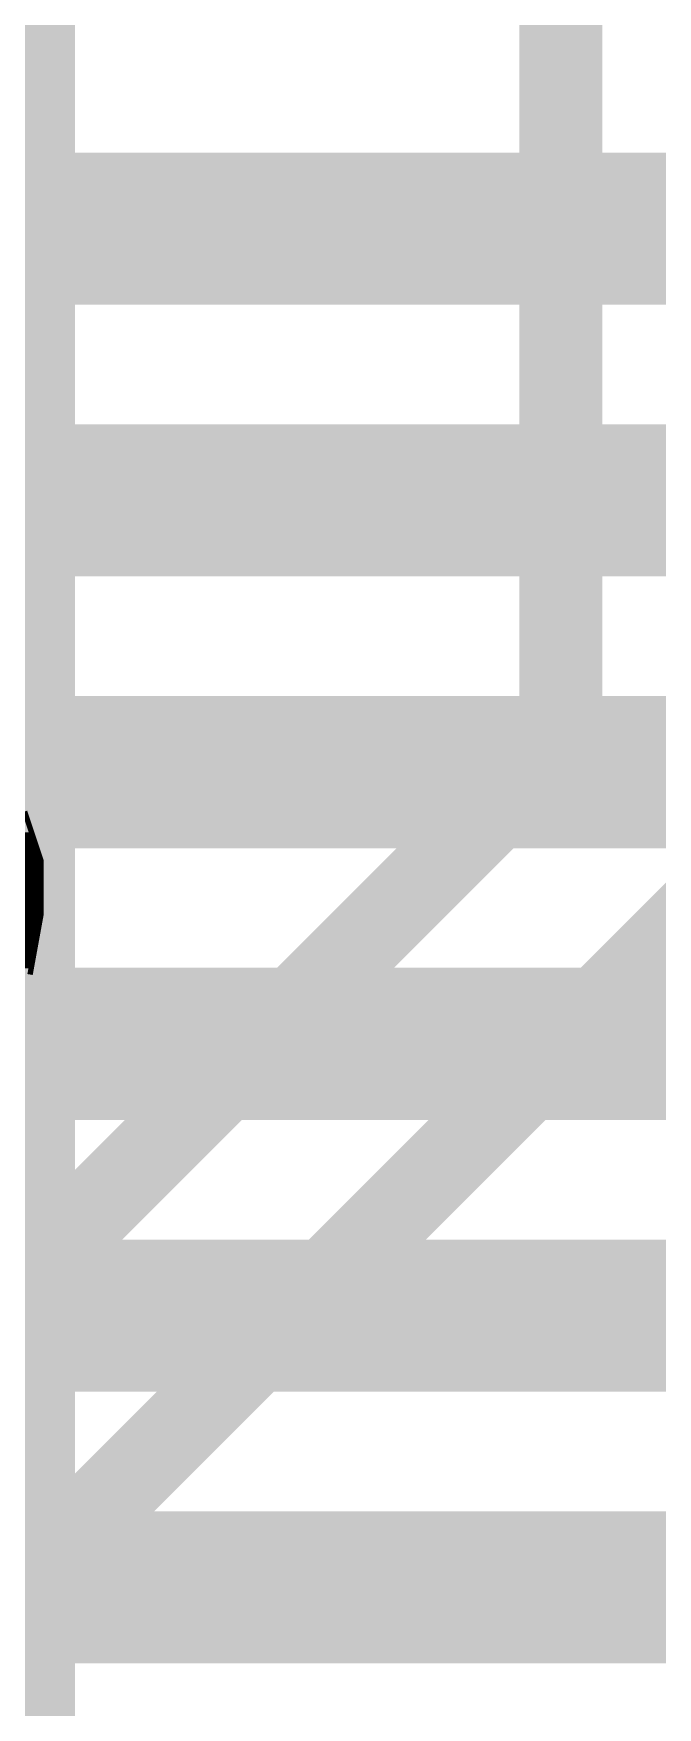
# Model space of a CAD drawing. Extents: x -33 to 74, y -20 to 37.
# Drawn here: x 12.39 to 13.538, y 12.245 to 15.325 of the extents above; entities that cross this region are included whole.
import ezdxf

# ---------------------------------------------------------------- set-up
doc = ezdxf.new("R2010")
doc.units = 0
for name, color, linetype in [('1', 12, 'CONTINUOUS'), ('16', 132, 'CONTINUOUS'), ('22', 40, 'CONTINUOUS'), ('51', 53, 'CONTINUOUS')]:
    doc.layers.add(name, color=color, linetype=linetype)

# ---------------------------------------------------------------- blocks, each defined once
blk = doc.blocks.new('RECT')
blk.add_solid([(-0.5, -0.5), (0.5, -0.5), (-0.5, 0.5), (0.5, 0.5)])

msp = doc.modelspace()

# ---------------------------------------------------------------- linework, layer by layer
at = {"layer": '1'}
for points, const_width in [([(12.426, 12.466), (11.2014, 13.6906)], 0.1524), ([(14.283, 13.466), (13.14, 13.466)], 0.254), ([(13.14, 12.966), (14.267, 12.966)], 0.254), ([(13.14, 12.466), (12.426, 12.466)], 0.1524)]:
    msp.add_lwpolyline(points, dxfattribs=dict(at, const_width=const_width))
for points, const_width in [([(13.14, 13.5295, 1), (13.14, 13.4025)], 0.127), ([(13.14, 13.0295, 1), (13.14, 12.9025)], 0.127), ([(12.426, 12.5041, 1), (12.426, 12.4279)], 0.0762), ([(13.14, 12.4279, 1), (13.14, 12.5041)], 0.0762), ([(12.3991, 12.4391, 1), (12.4529, 12.4929)], 0.0762)]:
    msp.add_lwpolyline(points, format="xyb", dxfattribs=dict(at, const_width=const_width))
at = {"layer": '16', "const_width": 0.1524}
for points in [[(13.3604, 14.0208), (13.3604, 15.9258)], [(11.5062, 12.1666), (13.3604, 14.0208)], [(11.938, 12.0396), (13.6652, 13.7668)]]:
    msp.add_lwpolyline(points, dxfattribs=at)
at = {"layer": '16', "const_width": 0.0762}
for points in [[(13.3873, 13.9939, 1), (13.3335, 14.0477)], [(13.3223, 14.0208, 1), (13.3985, 14.0208)]]:
    msp.add_lwpolyline(points, format="xyb", dxfattribs=at)
at = {"layer": '22', "const_width": 0.01}
for points in [[(12.3736, 13.8936), (12.4036, 13.8036)], [(12.2184, 13.83), (12.3948, 13.83)], [(12.2259, 13.84), (12.3915, 13.84)], [(12.2334, 13.85), (12.3881, 13.85)], [(12.1728, 13.8), (12.4036, 13.8)], [(12.1932, 13.81), (12.4015, 13.81)], [(12.2082, 13.82), (12.3981, 13.82)], [(12.4036, 13.8036), (12.4036, 13.7036)], [(10.528, 13.77), (12.4036, 13.77)], [(12.1228, 13.78), (12.4036, 13.78)], [(12.1464, 13.79), (12.4036, 13.79)], [(10.523, 13.74), (12.4036, 13.74)], [(10.5247, 13.75), (12.4036, 13.75)], [(10.5263, 13.76), (12.4036, 13.76)], [(10.518, 13.71), (12.4036, 13.71)], [(10.5197, 13.72), (12.4036, 13.72)], [(10.5213, 13.73), (12.4036, 13.73)], [(12.4036, 13.7036), (12.3836, 13.5936)], [(10.5136, 13.68), (12.3993, 13.68)], [(10.5147, 13.69), (12.4011, 13.69)], [(10.5163, 13.7), (12.4029, 13.7)], [(10.5136, 13.67), (12.3975, 13.67)], [(10.5136, 13.66), (12.3957, 13.66)], [(10.5136, 13.65), (12.3939, 13.65)], [(10.5136, 13.64), (12.392, 13.64)], [(11.512, 13.63), (12.3902, 13.63)], [(11.5353, 13.62), (12.3884, 13.62)], [(11.5587, 13.61), (12.3866, 13.61)]]:
    msp.add_lwpolyline(points, dxfattribs=at)
at = {"layer": '22', "const_width": 0.005}
for points in [[(12.3881, 13.8475, 1), (12.3881, 13.8525)], [(12.3915, 13.8375, 1), (12.3915, 13.8425)], [(12.3948, 13.8275, 1), (12.3948, 13.8325)], [(12.3981, 13.8175, 1), (12.3981, 13.8225)], [(12.4061, 13.8036, 1), (12.4011, 13.8036)], [(12.4012, 13.8028, 1), (12.406, 13.8044)], [(12.4015, 13.8075, 1), (12.4015, 13.8125)], [(12.4036, 13.7975, 1), (12.4036, 13.8025)], [(12.4036, 13.7875, 1), (12.4036, 13.7925)], [(12.4036, 13.7775, 1), (12.4036, 13.7825)], [(12.4036, 13.7675, 1), (12.4036, 13.7725)], [(12.4036, 13.7575, 1), (12.4036, 13.7625)], [(12.4036, 13.7475, 1), (12.4036, 13.7525)], [(12.4036, 13.7375, 1), (12.4036, 13.7425)], [(12.4061, 13.7032, 1), (12.4011, 13.704)], [(12.4011, 13.7036, 1), (12.4061, 13.7036)], [(12.4036, 13.7275, 1), (12.4036, 13.7325)], [(12.4036, 13.7175, 1), (12.4036, 13.7225)], [(12.4036, 13.7075, 1), (12.4036, 13.7125)], [(12.3993, 13.6775, 1), (12.3993, 13.6825)], [(12.4011, 13.6875, 1), (12.4011, 13.6925)], [(12.4029, 13.6975, 1), (12.4029, 13.7025)], [(12.392, 13.6375, 1), (12.392, 13.6425)], [(12.3939, 13.6475, 1), (12.3939, 13.6525)], [(12.3957, 13.6575, 1), (12.3957, 13.6625)], [(12.3975, 13.6675, 1), (12.3975, 13.6725)], [(12.3866, 13.6075, 1), (12.3866, 13.6125)], [(12.3884, 13.6175, 1), (12.3884, 13.6225)], [(12.3902, 13.6275, 1), (12.3902, 13.6325)]]:
    msp.add_lwpolyline(points, format="xyb", dxfattribs=at)
at = {"layer": '51', "const_width": 0.1524}
msp.add_lwpolyline([(12.39, 17.216), (12.39, 10.216)], dxfattribs=at)

# ---------------------------------------------------------------- block references
at = {"layer": '1', "xscale": 1.5, "yscale": 0.28}
for p in [(13.14, 14.966), (13.14, 14.466), (13.14, 13.966), (13.14, 13.466), (13.14, 12.966), (13.14, 12.466)]:
    msp.add_blockref('RECT', p, dxfattribs=at)
at = {"layer": '51', "yscale": 0.25, "rotation": 180}
for p in [(12.89, 14.966), (12.89, 14.466), (12.89, 13.966), (12.89, 13.466), (12.89, 12.966), (12.89, 12.466)]:
    msp.add_blockref('RECT', p, dxfattribs=at)

doc.saveas('drawing.dxf')
